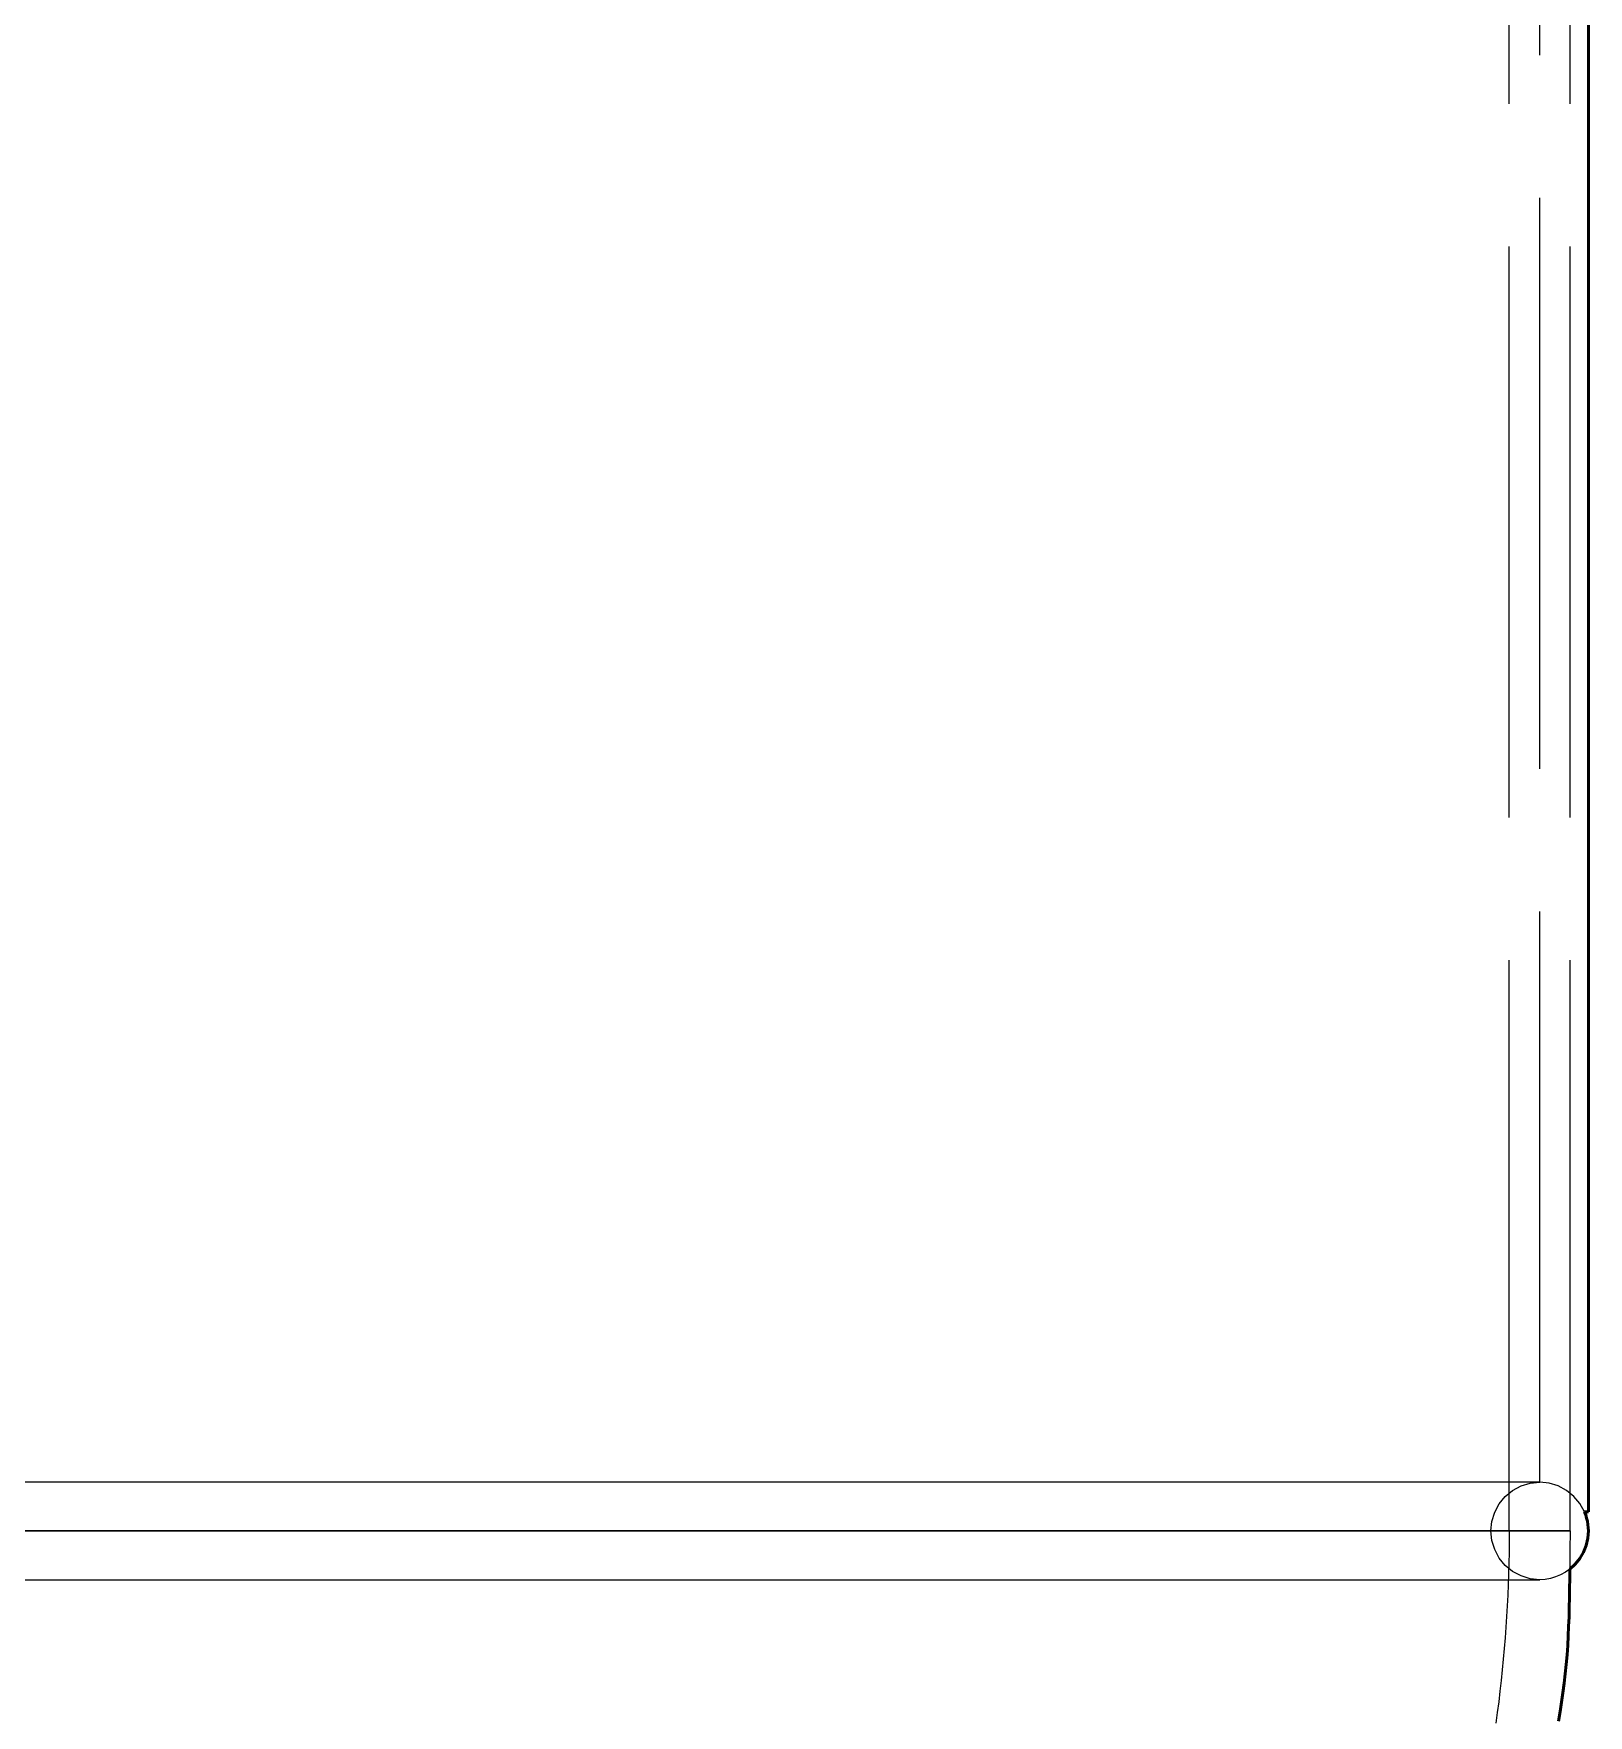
# Model space of a CAD drawing. Header units: millimetres. Extents: x 0 to 594, y 0 to 420.
# Drawn here: x 218.32 to 226.5, y 270.01 to 278.85 of the extents above; entities that cross this region are included whole.
import ezdxf

# ---------------------------------------------------------------- set-up
doc = ezdxf.new("R2010")
doc.units = ezdxf.units.MM
doc.linetypes.add('ISO02-TRAZOS', pattern=[3.75, 3, -0.75])
doc.layers.add('01-VISIBLE', color=7, linetype='CONTINUOUS', lineweight=50)
doc.layers.add('02-OCULTA', color=4, linetype='ISO02-TRAZOS', lineweight=25)

msp = doc.modelspace()

# ---------------------------------------------------------------- linework, layer by layer
at = {"layer": '01-VISIBLE'}
for q in [(226.4957, 282.678), (226.4747, 271.08)]:
    msp.add_line((226.4957, 271.08), q, dxfattribs=at)
for points in [[(226.4754, 271.08), (226.4815, 271.064), (226.4866, 271.0477), (226.4906, 271.031), (226.4934, 271.0141), (226.4951, 270.9971), (226.4957, 270.98)], [(226.4957, 270.98), (226.4928, 270.9416), (226.4842, 270.9041), (226.4701, 270.8683), (226.4507, 270.835), (226.4266, 270.805), (226.3982, 270.779)], [(226.3982, 270.779), (226.3978, 270.7289), (226.3972, 270.6789), (226.3964, 270.6288), (226.3953, 270.5787), (226.3939, 270.5287), (226.3921, 270.4787), (226.3898, 270.4287), (226.3869, 270.3787), (226.3834, 270.3287), (226.3793, 270.2788), (226.3744, 270.229), (226.3687, 270.1793), (226.3623, 270.1296), (226.3553, 270.0801), (226.3475, 270.0306), (226.3392, 269.9812)]]:
    msp.add_lwpolyline(points, dxfattribs=at)
at = {"layer": '02-OCULTA'}
for p, q in [((226.0797, 270.98), (226.0797, 337.4)), ((226.3997, 270.98), (226.3997, 337.4)), ((226.4957, 271.08), (226.4957, 337.3)), ((226.2397, 271.236), (226.2397, 337.144)), ((226.2397, 271.236), (226.2397, 337.144)), ((226.4957, 271.08), (226.4747, 271.08))]:
    msp.add_line(p, q, dxfattribs=at)
for points in [[(226.2397, 271.236), (226.153, 271.236), (226.0663, 271.236), (225.9796, 271.236), (225.8929, 271.236), (225.8062, 271.236), (225.7195, 271.236), (225.6328, 271.236), (225.5461, 271.236), (225.4594, 271.236), (225.3727, 271.236), (225.286, 271.236), (225.1993, 271.236), (225.1126, 271.236), (225.0259, 271.236), (224.9392, 271.236), (224.8525, 271.236), (224.7658, 271.236), (224.6791, 271.236), (224.5924, 271.236), (224.5057, 271.236), (224.419, 271.236), (224.3323, 271.236), (224.2456, 271.236), (224.1589, 271.236), (224.0722, 271.236), (223.9855, 271.236), (223.8988, 271.236), (223.8121, 271.236), (223.7254, 271.236), (223.6387, 271.236), (223.552, 271.236), (223.4653, 271.236), (223.3786, 271.236), (223.2919, 271.236), (223.2052, 271.236), (223.1185, 271.236), (223.0318, 271.236), (222.9451, 271.236), (222.8584, 271.236), (222.7717, 271.236), (222.685, 271.236), (222.5983, 271.236), (222.5116, 271.236), (222.4249, 271.236), (222.3382, 271.236), (222.2515, 271.236), (222.1648, 271.236), (222.0781, 271.236), (221.9914, 271.236), (221.9047, 271.236), (221.818, 271.236), (221.7313, 271.236), (221.6446, 271.236), (221.5579, 271.236), (221.4712, 271.236), (221.3845, 271.236), (221.2978, 271.236), (221.2111, 271.236), (221.1244, 271.236), (221.0377, 271.236), (220.951, 271.236), (220.8643, 271.236), (220.7776, 271.236), (220.6909, 271.236), (220.6042, 271.236), (220.5175, 271.236), (220.4308, 271.236), (220.3441, 271.236), (220.2574, 271.236), (220.1707, 271.236), (220.084, 271.236), (219.9973, 271.236), (219.9106, 271.236), (219.8239, 271.236), (219.7372, 271.236), (219.6505, 271.236), (219.5638, 271.236), (219.4771, 271.236), (219.3904, 271.236), (219.3037, 271.236), (219.217, 271.236), (219.1303, 271.236), (219.0436, 271.236), (218.9569, 271.236), (218.8702, 271.236), (218.7835, 271.236), (218.6968, 271.236), (218.6101, 271.236), (218.5234, 271.236), (218.4367, 271.236), (218.35, 271.236), (218.2633, 271.236)], [(226.2397, 271.236), (226.1896, 271.236), (226.1395, 271.236), (226.0894, 271.236), (226.0393, 271.236), (225.9891, 271.236), (225.939, 271.236), (225.8889, 271.236), (225.8388, 271.236), (225.7887, 271.236), (225.7386, 271.236), (225.6884, 271.236), (225.6383, 271.236), (225.5882, 271.236), (225.5381, 271.236), (225.488, 271.236), (225.4379, 271.236), (225.3877, 271.236), (225.3376, 271.236), (225.2875, 271.236), (225.2374, 271.236), (225.1873, 271.236), (225.1372, 271.236), (225.0871, 271.236), (225.0369, 271.236), (224.9868, 271.236), (224.9367, 271.236), (224.8866, 271.236), (224.8365, 271.236), (224.7864, 271.236), (224.7362, 271.236), (224.6861, 271.236), (224.636, 271.236), (224.5859, 271.236), (224.5358, 271.236), (224.4857, 271.236), (224.4356, 271.236), (224.3854, 271.236), (224.3353, 271.236), (224.2852, 271.236), (224.2351, 271.236), (224.185, 271.236), (224.1349, 271.236), (224.0847, 271.236), (224.0346, 271.236), (223.9845, 271.236), (223.9344, 271.236), (223.8843, 271.236), (223.8342, 271.236), (223.784, 271.236), (223.7339, 271.236), (223.6838, 271.236), (223.6337, 271.236), (223.5836, 271.236), (223.5335, 271.236), (223.4834, 271.236), (223.4332, 271.236), (223.3831, 271.236), (223.333, 271.236), (223.2829, 271.236), (223.2328, 271.236), (223.1827, 271.236), (223.1325, 271.236), (223.0824, 271.236), (223.0323, 271.236), (222.9822, 271.236), (222.9321, 271.236), (222.882, 271.236), (222.8319, 271.236), (222.7817, 271.236), (222.7316, 271.236), (222.6815, 271.236), (222.6314, 271.236), (222.5813, 271.236), (222.5312, 271.236), (222.481, 271.236), (222.4309, 271.236), (222.3808, 271.236), (222.3307, 271.236), (222.2806, 271.236), (222.2305, 271.236), (222.1803, 271.236), (222.1302, 271.236), (222.0801, 271.236), (222.03, 271.236), (221.9799, 271.236), (221.9298, 271.236), (221.8797, 271.236), (221.8295, 271.236), (221.7794, 271.236), (221.7293, 271.236), (221.6792, 271.236), (221.6291, 271.236), (221.579, 271.236), (221.5288, 271.236), (221.4787, 271.236), (221.4286, 271.236), (221.3785, 271.236), (221.3284, 271.236), (221.2783, 271.236), (221.2282, 271.236), (221.178, 271.236), (221.1279, 271.236), (221.0778, 271.236), (221.0277, 271.236), (220.9776, 271.236), (220.9275, 271.236), (220.8773, 271.236), (220.8272, 271.236), (220.7771, 271.236), (220.727, 271.236), (220.6769, 271.236), (220.6268, 271.236), (220.5766, 271.236), (220.5265, 271.236), (220.4764, 271.236), (220.4263, 271.236), (220.3762, 271.236), (220.3261, 271.236), (220.276, 271.236), (220.2258, 271.236), (220.1757, 271.236), (220.1256, 271.236), (220.0755, 271.236), (220.0254, 271.236), (219.9753, 271.236), (219.9251, 271.236), (219.875, 271.236), (219.8249, 271.236), (219.7748, 271.236), (219.7247, 271.236), (219.6746, 271.236), (219.6245, 271.236), (219.5743, 271.236), (219.5242, 271.236), (219.4741, 271.236), (219.424, 271.236), (219.3739, 271.236), (219.3238, 271.236), (219.2736, 271.236), (219.2235, 271.236), (219.1734, 271.236), (219.1233, 271.236), (219.0732, 271.236), (219.0231, 271.236), (218.973, 271.236), (218.9228, 271.236), (218.8727, 271.236), (218.8226, 271.236), (218.7725, 271.236), (218.7224, 271.236), (218.6723, 271.236), (218.6221, 271.236), (218.572, 271.236), (218.5219, 271.236), (218.4718, 271.236), (218.4217, 271.236), (218.3716, 271.236), (218.3214, 271.236)], [(226.2397, 270.724), (226.1898, 270.7289), (226.1417, 270.7435), (226.0975, 270.7671), (226.0587, 270.799), (226.0269, 270.8378), (226.0032, 270.882), (225.9886, 270.9301), (225.9837, 270.98), (225.9886, 271.0299), (226.0032, 271.078), (226.0269, 271.1222), (226.0587, 271.161), (226.0975, 271.1929), (226.1417, 271.2165), (226.1898, 271.2311), (226.2397, 271.236)], [(226.2397, 271.236), (226.2397, 271.236), (226.2397, 271.236), (226.2397, 271.236), (226.2397, 271.236), (226.2397, 271.236), (226.2397, 271.236)], [(226.4747, 271.08), (226.451, 271.1237), (226.4192, 271.1619), (226.3806, 271.1933), (226.3368, 271.2166), (226.2892, 271.231), (226.2397, 271.236)], [(226.4747, 271.08), (226.451, 271.1237), (226.4192, 271.1619), (226.3806, 271.1933), (226.3368, 271.2166), (226.2892, 271.231), (226.2397, 271.236)], [(226.4747, 271.08), (226.4748, 271.08), (226.4749, 271.08), (226.4751, 271.08), (226.4752, 271.08), (226.4753, 271.08), (226.4754, 271.08)], [(226.4754, 271.08), (226.4753, 271.08), (226.4752, 271.08), (226.4751, 271.08), (226.4749, 271.08), (226.4748, 271.08), (226.4747, 271.08)], [(218.2622, 270.98), (218.3497, 270.98), (218.4372, 270.98), (218.5247, 270.98), (218.6122, 270.98), (218.6997, 270.98), (218.7872, 270.98), (218.8747, 270.98), (218.9622, 270.98), (219.0497, 270.98), (219.1372, 270.98), (219.2247, 270.98), (219.3122, 270.98), (219.3997, 270.98), (219.4872, 270.98), (219.5747, 270.98), (219.6622, 270.98), (219.7497, 270.98), (219.8372, 270.98), (219.9247, 270.98), (220.0122, 270.98), (220.0997, 270.98), (220.1872, 270.98), (220.2747, 270.98), (220.3622, 270.98), (220.4497, 270.98), (220.5372, 270.98), (220.6247, 270.98), (220.7122, 270.98), (220.7997, 270.98), (220.8872, 270.98), (220.9747, 270.98), (221.0622, 270.98), (221.1497, 270.98), (221.2372, 270.98), (221.3247, 270.98), (221.4122, 270.98), (221.4997, 270.98), (221.5872, 270.98), (221.6747, 270.98), (221.7622, 270.98), (221.8497, 270.98), (221.9372, 270.98), (222.0247, 270.98), (222.1122, 270.98), (222.1997, 270.98), (222.2872, 270.98), (222.3747, 270.98), (222.4622, 270.98), (222.5497, 270.98), (222.6372, 270.98), (222.7247, 270.98), (222.8122, 270.98), (222.8997, 270.98), (222.9872, 270.98), (223.0747, 270.98), (223.1622, 270.98), (223.2497, 270.98), (223.3372, 270.98), (223.4247, 270.98), (223.5122, 270.98), (223.5997, 270.98), (223.6872, 270.98), (223.7747, 270.98), (223.8622, 270.98), (223.9497, 270.98), (224.0372, 270.98), (224.1247, 270.98), (224.2122, 270.98), (224.2997, 270.98), (224.3872, 270.98), (224.4747, 270.98), (224.5622, 270.98), (224.6497, 270.98), (224.7372, 270.98), (224.8247, 270.98), (224.9122, 270.98), (224.9997, 270.98), (225.0872, 270.98), (225.1747, 270.98), (225.2622, 270.98), (225.3497, 270.98), (225.4372, 270.98), (225.5247, 270.98), (225.6122, 270.98), (225.6997, 270.98), (225.7872, 270.98), (225.8747, 270.98), (225.9622, 270.98), (226.0497, 270.98), (226.1372, 270.98), (226.2247, 270.98), (226.3122, 270.98), (226.3997, 270.98)], [(218.2622, 270.98), (218.3497, 270.98), (218.4372, 270.98), (218.5247, 270.98), (218.6122, 270.98), (218.6997, 270.98), (218.7872, 270.98), (218.8747, 270.98), (218.9622, 270.98), (219.0497, 270.98), (219.1372, 270.98), (219.2247, 270.98), (219.3122, 270.98), (219.3997, 270.98), (219.4872, 270.98), (219.5747, 270.98), (219.6622, 270.98), (219.7497, 270.98), (219.8372, 270.98), (219.9247, 270.98), (220.0122, 270.98), (220.0997, 270.98), (220.1872, 270.98), (220.2747, 270.98), (220.3622, 270.98), (220.4497, 270.98), (220.5372, 270.98), (220.6247, 270.98), (220.7122, 270.98), (220.7997, 270.98), (220.8872, 270.98), (220.9747, 270.98), (221.0622, 270.98), (221.1497, 270.98), (221.2372, 270.98), (221.3247, 270.98), (221.4122, 270.98), (221.4997, 270.98), (221.5872, 270.98), (221.6747, 270.98), (221.7622, 270.98), (221.8497, 270.98), (221.9372, 270.98), (222.0247, 270.98), (222.1122, 270.98), (222.1997, 270.98), (222.2872, 270.98), (222.3747, 270.98), (222.4622, 270.98), (222.5497, 270.98), (222.6372, 270.98), (222.7247, 270.98), (222.8122, 270.98), (222.8997, 270.98), (222.9872, 270.98), (223.0747, 270.98), (223.1622, 270.98), (223.2497, 270.98), (223.3372, 270.98), (223.4247, 270.98), (223.5122, 270.98), (223.5997, 270.98), (223.6872, 270.98), (223.7747, 270.98), (223.8622, 270.98), (223.9497, 270.98), (224.0372, 270.98), (224.1247, 270.98), (224.2122, 270.98), (224.2997, 270.98), (224.3872, 270.98), (224.4747, 270.98), (224.5622, 270.98), (224.6497, 270.98), (224.7372, 270.98), (224.8247, 270.98), (224.9122, 270.98), (224.9997, 270.98), (225.0872, 270.98), (225.1747, 270.98), (225.2622, 270.98), (225.3497, 270.98), (225.4372, 270.98), (225.5247, 270.98), (225.6122, 270.98), (225.6997, 270.98), (225.7872, 270.98), (225.8747, 270.98), (225.9622, 270.98), (226.0497, 270.98), (226.1372, 270.98), (226.2247, 270.98), (226.3122, 270.98), (226.3997, 270.98)], [(218.2628, 270.98), (218.3487, 270.98), (218.4346, 270.98), (218.5205, 270.98), (218.6064, 270.98), (218.6923, 270.98), (218.7782, 270.98), (218.8641, 270.98), (218.95, 270.98), (219.0359, 270.98), (219.1218, 270.98), (219.2077, 270.98), (219.2936, 270.98), (219.3795, 270.98), (219.4654, 270.98), (219.5513, 270.98), (219.6372, 270.98), (219.7231, 270.98), (219.809, 270.98), (219.8949, 270.98), (219.9808, 270.98), (220.0667, 270.98), (220.1526, 270.98), (220.2385, 270.98), (220.3244, 270.98), (220.4103, 270.98), (220.4962, 270.98), (220.5821, 270.98), (220.668, 270.98), (220.7539, 270.98), (220.8398, 270.98), (220.9257, 270.98), (221.0116, 270.98), (221.0975, 270.98), (221.1834, 270.98), (221.2693, 270.98), (221.3552, 270.98), (221.4411, 270.98), (221.527, 270.98), (221.6129, 270.98), (221.6988, 270.98), (221.7847, 270.98), (221.8706, 270.98), (221.9565, 270.98), (222.0424, 270.98), (222.1283, 270.98), (222.2142, 270.98), (222.3001, 270.98), (222.386, 270.98), (222.4719, 270.98), (222.5578, 270.98), (222.6437, 270.98), (222.7296, 270.98), (222.8155, 270.98), (222.9014, 270.98), (222.9873, 270.98), (223.0732, 270.98), (223.1591, 270.98), (223.245, 270.98), (223.3309, 270.98), (223.4168, 270.98), (223.5027, 270.98), (223.5886, 270.98), (223.6745, 270.98), (223.7604, 270.98), (223.8463, 270.98), (223.9322, 270.98), (224.0181, 270.98), (224.104, 270.98), (224.1899, 270.98), (224.2758, 270.98), (224.3617, 270.98), (224.4476, 270.98), (224.5335, 270.98), (224.6194, 270.98), (224.7053, 270.98), (224.7912, 270.98), (224.8771, 270.98), (224.963, 270.98), (225.0489, 270.98), (225.1348, 270.98), (225.2207, 270.98), (225.3066, 270.98), (225.3925, 270.98), (225.4784, 270.98), (225.5643, 270.98), (225.6502, 270.98), (225.7361, 270.98), (225.822, 270.98), (225.9079, 270.98), (225.9938, 270.98), (226.0797, 270.98)], [(218.2628, 270.98), (218.3487, 270.98), (218.4346, 270.98), (218.5205, 270.98), (218.6064, 270.98), (218.6923, 270.98), (218.7782, 270.98), (218.8641, 270.98), (218.95, 270.98), (219.0359, 270.98), (219.1218, 270.98), (219.2077, 270.98), (219.2936, 270.98), (219.3795, 270.98), (219.4654, 270.98), (219.5513, 270.98), (219.6372, 270.98), (219.7231, 270.98), (219.809, 270.98), (219.8949, 270.98), (219.9808, 270.98), (220.0667, 270.98), (220.1526, 270.98), (220.2385, 270.98), (220.3244, 270.98), (220.4103, 270.98), (220.4962, 270.98), (220.5821, 270.98), (220.668, 270.98), (220.7539, 270.98), (220.8398, 270.98), (220.9257, 270.98), (221.0116, 270.98), (221.0975, 270.98), (221.1834, 270.98), (221.2693, 270.98), (221.3552, 270.98), (221.4411, 270.98), (221.527, 270.98), (221.6129, 270.98), (221.6988, 270.98), (221.7847, 270.98), (221.8706, 270.98), (221.9565, 270.98), (222.0424, 270.98), (222.1283, 270.98), (222.2142, 270.98), (222.3001, 270.98), (222.386, 270.98), (222.4719, 270.98), (222.5578, 270.98), (222.6437, 270.98), (222.7296, 270.98), (222.8155, 270.98), (222.9014, 270.98), (222.9873, 270.98), (223.0732, 270.98), (223.1591, 270.98), (223.245, 270.98), (223.3309, 270.98), (223.4168, 270.98), (223.5027, 270.98), (223.5886, 270.98), (223.6745, 270.98), (223.7604, 270.98), (223.8463, 270.98), (223.9322, 270.98), (224.0181, 270.98), (224.104, 270.98), (224.1899, 270.98), (224.2758, 270.98), (224.3617, 270.98), (224.4476, 270.98), (224.5335, 270.98), (224.6194, 270.98), (224.7053, 270.98), (224.7912, 270.98), (224.8771, 270.98), (224.963, 270.98), (225.0489, 270.98), (225.1348, 270.98), (225.2207, 270.98), (225.3066, 270.98), (225.3925, 270.98), (225.4784, 270.98), (225.5643, 270.98), (225.6502, 270.98), (225.7361, 270.98), (225.822, 270.98), (225.9079, 270.98), (225.9938, 270.98), (226.0797, 270.98)], [(226.3997, 270.98), (226.3496, 270.98), (226.2994, 270.98), (226.2493, 270.98), (226.1991, 270.98), (226.149, 270.98), (226.0989, 270.98), (226.0487, 270.98), (225.9986, 270.98), (225.9484, 270.98), (225.8983, 270.98), (225.8481, 270.98), (225.798, 270.98), (225.7479, 270.98), (225.6977, 270.98), (225.6476, 270.98), (225.5974, 270.98), (225.5473, 270.98), (225.4971, 270.98), (225.447, 270.98), (225.3968, 270.98), (225.3467, 270.98), (225.2966, 270.98), (225.2464, 270.98), (225.1963, 270.98), (225.1461, 270.98), (225.096, 270.98), (225.0458, 270.98), (224.9957, 270.98), (224.9456, 270.98), (224.8954, 270.98), (224.8453, 270.98), (224.7951, 270.98), (224.745, 270.98), (224.6948, 270.98), (224.6447, 270.98), (224.5946, 270.98), (224.5444, 270.98), (224.4943, 270.98), (224.4441, 270.98), (224.394, 270.98), (224.3438, 270.98), (224.2937, 270.98), (224.2436, 270.98), (224.1934, 270.98), (224.1433, 270.98), (224.0931, 270.98), (224.043, 270.98), (223.9928, 270.98), (223.9427, 270.98), (223.8926, 270.98), (223.8424, 270.98), (223.7923, 270.98), (223.7421, 270.98), (223.692, 270.98), (223.6418, 270.98), (223.5917, 270.98), (223.5415, 270.98), (223.4914, 270.98), (223.4413, 270.98), (223.3911, 270.98), (223.341, 270.98), (223.2908, 270.98), (223.2407, 270.98), (223.1905, 270.98), (223.1404, 270.98), (223.0903, 270.98), (223.0401, 270.98), (222.99, 270.98), (222.9398, 270.98), (222.8897, 270.98), (222.8395, 270.98), (222.7894, 270.98), (222.7393, 270.98), (222.6891, 270.98), (222.639, 270.98), (222.5888, 270.98), (222.5387, 270.98), (222.4885, 270.98), (222.4384, 270.98), (222.3883, 270.98), (222.3381, 270.98), (222.288, 270.98), (222.2378, 270.98), (222.1877, 270.98), (222.1375, 270.98), (222.0874, 270.98), (222.0372, 270.98), (221.9871, 270.98), (221.937, 270.98), (221.8868, 270.98), (221.8367, 270.98), (221.7865, 270.98), (221.7364, 270.98), (221.6862, 270.98), (221.6361, 270.98), (221.586, 270.98), (221.5358, 270.98), (221.4857, 270.98), (221.4355, 270.98), (221.3854, 270.98), (221.3352, 270.98), (221.2851, 270.98), (221.235, 270.98), (221.1848, 270.98), (221.1347, 270.98), (221.0845, 270.98), (221.0344, 270.98), (220.9842, 270.98), (220.9341, 270.98), (220.884, 270.98), (220.8338, 270.98), (220.7837, 270.98), (220.7335, 270.98), (220.6834, 270.98), (220.6332, 270.98), (220.5831, 270.98), (220.533, 270.98), (220.4828, 270.98), (220.4327, 270.98), (220.3825, 270.98), (220.3324, 270.98), (220.2822, 270.98), (220.2321, 270.98), (220.1819, 270.98), (220.1318, 270.98), (220.0817, 270.98), (220.0315, 270.98), (219.9814, 270.98), (219.9312, 270.98), (219.8811, 270.98), (219.8309, 270.98), (219.7808, 270.98), (219.7307, 270.98), (219.6805, 270.98), (219.6304, 270.98), (219.5802, 270.98), (219.5301, 270.98), (219.4799, 270.98), (219.4298, 270.98), (219.3797, 270.98), (219.3295, 270.98), (219.2794, 270.98), (219.2292, 270.98), (219.1791, 270.98), (219.1289, 270.98), (219.0788, 270.98), (219.0287, 270.98), (218.9785, 270.98), (218.9284, 270.98), (218.8782, 270.98), (218.8281, 270.98), (218.7779, 270.98), (218.7278, 270.98), (218.6777, 270.98), (218.6275, 270.98), (218.5774, 270.98), (218.5272, 270.98), (218.4771, 270.98), (218.4269, 270.98), (218.3768, 270.98), (218.3266, 270.98), (218.2765, 270.98)], [(226.3997, 270.98), (226.3496, 270.98), (226.2994, 270.98), (226.2493, 270.98), (226.1991, 270.98), (226.149, 270.98), (226.0989, 270.98), (226.0487, 270.98), (225.9986, 270.98), (225.9484, 270.98), (225.8983, 270.98), (225.8481, 270.98), (225.798, 270.98), (225.7479, 270.98), (225.6977, 270.98), (225.6476, 270.98), (225.5974, 270.98), (225.5473, 270.98), (225.4971, 270.98), (225.447, 270.98), (225.3968, 270.98), (225.3467, 270.98), (225.2966, 270.98), (225.2464, 270.98), (225.1963, 270.98), (225.1461, 270.98), (225.096, 270.98), (225.0458, 270.98), (224.9957, 270.98), (224.9456, 270.98), (224.8954, 270.98), (224.8453, 270.98), (224.7951, 270.98), (224.745, 270.98), (224.6948, 270.98), (224.6447, 270.98), (224.5946, 270.98), (224.5444, 270.98), (224.4943, 270.98), (224.4441, 270.98), (224.394, 270.98), (224.3438, 270.98), (224.2937, 270.98), (224.2436, 270.98), (224.1934, 270.98), (224.1433, 270.98), (224.0931, 270.98), (224.043, 270.98), (223.9928, 270.98), (223.9427, 270.98), (223.8926, 270.98), (223.8424, 270.98), (223.7923, 270.98), (223.7421, 270.98), (223.692, 270.98), (223.6418, 270.98), (223.5917, 270.98), (223.5415, 270.98), (223.4914, 270.98), (223.4413, 270.98), (223.3911, 270.98), (223.341, 270.98), (223.2908, 270.98), (223.2407, 270.98), (223.1905, 270.98), (223.1404, 270.98), (223.0903, 270.98), (223.0401, 270.98), (222.99, 270.98), (222.9398, 270.98), (222.8897, 270.98), (222.8395, 270.98), (222.7894, 270.98), (222.7393, 270.98), (222.6891, 270.98), (222.639, 270.98), (222.5888, 270.98), (222.5387, 270.98), (222.4885, 270.98), (222.4384, 270.98), (222.3883, 270.98), (222.3381, 270.98), (222.288, 270.98), (222.2378, 270.98), (222.1877, 270.98), (222.1375, 270.98), (222.0874, 270.98), (222.0372, 270.98), (221.9871, 270.98), (221.937, 270.98), (221.8868, 270.98), (221.8367, 270.98), (221.7865, 270.98), (221.7364, 270.98), (221.6862, 270.98), (221.6361, 270.98), (221.586, 270.98), (221.5358, 270.98), (221.4857, 270.98), (221.4355, 270.98), (221.3854, 270.98), (221.3352, 270.98), (221.2851, 270.98), (221.235, 270.98), (221.1848, 270.98), (221.1347, 270.98), (221.0845, 270.98), (221.0344, 270.98), (220.9842, 270.98), (220.9341, 270.98), (220.884, 270.98), (220.8338, 270.98), (220.7837, 270.98), (220.7335, 270.98), (220.6834, 270.98), (220.6332, 270.98), (220.5831, 270.98), (220.533, 270.98), (220.4828, 270.98), (220.4327, 270.98), (220.3825, 270.98), (220.3324, 270.98), (220.2822, 270.98), (220.2321, 270.98), (220.1819, 270.98), (220.1318, 270.98), (220.0817, 270.98), (220.0315, 270.98), (219.9814, 270.98), (219.9312, 270.98), (219.8811, 270.98), (219.8309, 270.98), (219.7808, 270.98), (219.7307, 270.98), (219.6805, 270.98), (219.6304, 270.98), (219.5802, 270.98), (219.5301, 270.98), (219.4799, 270.98), (219.4298, 270.98), (219.3797, 270.98), (219.3295, 270.98), (219.2794, 270.98), (219.2292, 270.98), (219.1791, 270.98), (219.1289, 270.98), (219.0788, 270.98), (219.0287, 270.98), (218.9785, 270.98), (218.9284, 270.98), (218.8782, 270.98), (218.8281, 270.98), (218.7779, 270.98), (218.7278, 270.98), (218.6777, 270.98), (218.6275, 270.98), (218.5774, 270.98), (218.5272, 270.98), (218.4771, 270.98), (218.4269, 270.98), (218.3768, 270.98), (218.3266, 270.98), (218.2765, 270.98)], [(226.0797, 270.98), (226.0296, 270.98), (225.9795, 270.98), (225.9295, 270.98), (225.8794, 270.98), (225.8293, 270.98), (225.7792, 270.98), (225.7291, 270.98), (225.679, 270.98), (225.6289, 270.98), (225.5788, 270.98), (225.5288, 270.98), (225.4787, 270.98), (225.4286, 270.98), (225.3785, 270.98), (225.3284, 270.98), (225.2783, 270.98), (225.2282, 270.98), (225.1781, 270.98), (225.1281, 270.98), (225.078, 270.98), (225.0279, 270.98), (224.9778, 270.98), (224.9277, 270.98), (224.8776, 270.98), (224.8275, 270.98), (224.7774, 270.98), (224.7274, 270.98), (224.6773, 270.98), (224.6272, 270.98), (224.5771, 270.98), (224.527, 270.98), (224.4769, 270.98), (224.4268, 270.98), (224.3767, 270.98), (224.3267, 270.98), (224.2766, 270.98), (224.2265, 270.98), (224.1764, 270.98), (224.1263, 270.98), (224.0762, 270.98), (224.0261, 270.98), (223.976, 270.98), (223.926, 270.98), (223.8759, 270.98), (223.8258, 270.98), (223.7757, 270.98), (223.7256, 270.98), (223.6755, 270.98), (223.6254, 270.98), (223.5753, 270.98), (223.5253, 270.98), (223.4752, 270.98), (223.4251, 270.98), (223.375, 270.98), (223.3249, 270.98), (223.2748, 270.98), (223.2247, 270.98), (223.1746, 270.98), (223.1246, 270.98), (223.0745, 270.98), (223.0244, 270.98), (222.9743, 270.98), (222.9242, 270.98), (222.8741, 270.98), (222.824, 270.98), (222.7739, 270.98), (222.7239, 270.98), (222.6738, 270.98), (222.6237, 270.98), (222.5736, 270.98), (222.5235, 270.98), (222.4734, 270.98), (222.4233, 270.98), (222.3732, 270.98), (222.3232, 270.98), (222.2731, 270.98), (222.223, 270.98), (222.1729, 270.98), (222.1228, 270.98), (222.0727, 270.98), (222.0226, 270.98), (221.9725, 270.98), (221.9225, 270.98), (221.8724, 270.98), (221.8223, 270.98), (221.7722, 270.98), (221.7221, 270.98), (221.672, 270.98), (221.6219, 270.98), (221.5718, 270.98), (221.5218, 270.98), (221.4717, 270.98), (221.4216, 270.98), (221.3715, 270.98), (221.3214, 270.98), (221.2713, 270.98), (221.2212, 270.98), (221.1711, 270.98), (221.1211, 270.98), (221.071, 270.98), (221.0209, 270.98), (220.9708, 270.98), (220.9207, 270.98), (220.8706, 270.98), (220.8205, 270.98), (220.7704, 270.98), (220.7204, 270.98), (220.6703, 270.98), (220.6202, 270.98), (220.5701, 270.98), (220.52, 270.98), (220.4699, 270.98), (220.4198, 270.98), (220.3697, 270.98), (220.3197, 270.98), (220.2696, 270.98), (220.2195, 270.98), (220.1694, 270.98), (220.1193, 270.98), (220.0692, 270.98), (220.0191, 270.98), (219.969, 270.98), (219.919, 270.98), (219.8689, 270.98), (219.8188, 270.98), (219.7687, 270.98), (219.7186, 270.98), (219.6685, 270.98), (219.6184, 270.98), (219.5683, 270.98), (219.5183, 270.98), (219.4682, 270.98), (219.4181, 270.98), (219.368, 270.98), (219.3179, 270.98), (219.2678, 270.98), (219.2177, 270.98), (219.1676, 270.98), (219.1176, 270.98), (219.0675, 270.98), (219.0174, 270.98), (218.9673, 270.98), (218.9172, 270.98), (218.8671, 270.98), (218.817, 270.98), (218.7669, 270.98), (218.7169, 270.98), (218.6668, 270.98), (218.6167, 270.98), (218.5666, 270.98), (218.5165, 270.98), (218.4664, 270.98), (218.4163, 270.98), (218.3662, 270.98), (218.3162, 270.98)], [(226.0797, 270.98), (226.0296, 270.98), (225.9795, 270.98), (225.9295, 270.98), (225.8794, 270.98), (225.8293, 270.98), (225.7792, 270.98), (225.7291, 270.98), (225.679, 270.98), (225.6289, 270.98), (225.5788, 270.98), (225.5288, 270.98), (225.4787, 270.98), (225.4286, 270.98), (225.3785, 270.98), (225.3284, 270.98), (225.2783, 270.98), (225.2282, 270.98), (225.1781, 270.98), (225.1281, 270.98), (225.078, 270.98), (225.0279, 270.98), (224.9778, 270.98), (224.9277, 270.98), (224.8776, 270.98), (224.8275, 270.98), (224.7774, 270.98), (224.7274, 270.98), (224.6773, 270.98), (224.6272, 270.98), (224.5771, 270.98), (224.527, 270.98), (224.4769, 270.98), (224.4268, 270.98), (224.3767, 270.98), (224.3267, 270.98), (224.2766, 270.98), (224.2265, 270.98), (224.1764, 270.98), (224.1263, 270.98), (224.0762, 270.98), (224.0261, 270.98), (223.976, 270.98), (223.926, 270.98), (223.8759, 270.98), (223.8258, 270.98), (223.7757, 270.98), (223.7256, 270.98), (223.6755, 270.98), (223.6254, 270.98), (223.5753, 270.98), (223.5253, 270.98), (223.4752, 270.98), (223.4251, 270.98), (223.375, 270.98), (223.3249, 270.98), (223.2748, 270.98), (223.2247, 270.98), (223.1746, 270.98), (223.1246, 270.98), (223.0745, 270.98), (223.0244, 270.98), (222.9743, 270.98), (222.9242, 270.98), (222.8741, 270.98), (222.824, 270.98), (222.7739, 270.98), (222.7239, 270.98), (222.6738, 270.98), (222.6237, 270.98), (222.5736, 270.98), (222.5235, 270.98), (222.4734, 270.98), (222.4233, 270.98), (222.3732, 270.98), (222.3232, 270.98), (222.2731, 270.98), (222.223, 270.98), (222.1729, 270.98), (222.1228, 270.98), (222.0727, 270.98), (222.0226, 270.98), (221.9725, 270.98), (221.9225, 270.98), (221.8724, 270.98), (221.8223, 270.98), (221.7722, 270.98), (221.7221, 270.98), (221.672, 270.98), (221.6219, 270.98), (221.5718, 270.98), (221.5218, 270.98), (221.4717, 270.98), (221.4216, 270.98), (221.3715, 270.98), (221.3214, 270.98), (221.2713, 270.98), (221.2212, 270.98), (221.1711, 270.98), (221.1211, 270.98), (221.071, 270.98), (221.0209, 270.98), (220.9708, 270.98), (220.9207, 270.98), (220.8706, 270.98), (220.8205, 270.98), (220.7704, 270.98), (220.7204, 270.98), (220.6703, 270.98), (220.6202, 270.98), (220.5701, 270.98), (220.52, 270.98), (220.4699, 270.98), (220.4198, 270.98), (220.3697, 270.98), (220.3197, 270.98), (220.2696, 270.98), (220.2195, 270.98), (220.1694, 270.98), (220.1193, 270.98), (220.0692, 270.98), (220.0191, 270.98), (219.969, 270.98), (219.919, 270.98), (219.8689, 270.98), (219.8188, 270.98), (219.7687, 270.98), (219.7186, 270.98), (219.6685, 270.98), (219.6184, 270.98), (219.5683, 270.98), (219.5183, 270.98), (219.4682, 270.98), (219.4181, 270.98), (219.368, 270.98), (219.3179, 270.98), (219.2678, 270.98), (219.2177, 270.98), (219.1676, 270.98), (219.1176, 270.98), (219.0675, 270.98), (219.0174, 270.98), (218.9673, 270.98), (218.9172, 270.98), (218.8671, 270.98), (218.817, 270.98), (218.7669, 270.98), (218.7169, 270.98), (218.6668, 270.98), (218.6167, 270.98), (218.5666, 270.98), (218.5165, 270.98), (218.4664, 270.98), (218.4163, 270.98), (218.3662, 270.98), (218.3162, 270.98)], [(226.0797, 270.98), (226.0796, 270.9237), (226.079, 270.8674), (226.078, 270.8111), (226.0765, 270.7549), (226.0746, 270.6986), (226.0722, 270.6424), (226.0694, 270.5861), (226.0661, 270.5299), (226.0624, 270.4738), (226.0582, 270.4176), (226.0537, 270.3615), (226.0486, 270.3055), (226.0432, 270.2494), (226.0373, 270.1935), (226.0309, 270.1375), (226.0242, 270.0816), (226.017, 270.0258), (226.0094, 269.97)], [(226.3997, 270.98), (226.3994, 270.9465), (226.3991, 270.913), (226.3989, 270.8795), (226.3987, 270.846), (226.3985, 270.8125), (226.3982, 270.779)], [(218.2633, 270.724), (218.35, 270.724), (218.4367, 270.724), (218.5234, 270.724), (218.6101, 270.724), (218.6968, 270.724), (218.7835, 270.724), (218.8702, 270.724), (218.9569, 270.724), (219.0436, 270.724), (219.1303, 270.724), (219.217, 270.724), (219.3037, 270.724), (219.3904, 270.724), (219.4771, 270.724), (219.5638, 270.724), (219.6505, 270.724), (219.7372, 270.724), (219.8239, 270.724), (219.9106, 270.724), (219.9973, 270.724), (220.084, 270.724), (220.1707, 270.724), (220.2574, 270.724), (220.3441, 270.724), (220.4308, 270.724), (220.5175, 270.724), (220.6042, 270.724), (220.6909, 270.724), (220.7776, 270.724), (220.8643, 270.724), (220.951, 270.724), (221.0377, 270.724), (221.1244, 270.724), (221.2111, 270.724), (221.2978, 270.724), (221.3845, 270.724), (221.4712, 270.724), (221.5579, 270.724), (221.6446, 270.724), (221.7313, 270.724), (221.818, 270.724), (221.9047, 270.724), (221.9914, 270.724), (222.0781, 270.724), (222.1648, 270.724), (222.2515, 270.724), (222.3382, 270.724), (222.4249, 270.724), (222.5116, 270.724), (222.5983, 270.724), (222.685, 270.724), (222.7717, 270.724), (222.8584, 270.724), (222.9451, 270.724), (223.0318, 270.724), (223.1185, 270.724), (223.2052, 270.724), (223.2919, 270.724), (223.3786, 270.724), (223.4653, 270.724), (223.552, 270.724), (223.6387, 270.724), (223.7254, 270.724), (223.8121, 270.724), (223.8988, 270.724), (223.9855, 270.724), (224.0722, 270.724), (224.1589, 270.724), (224.2456, 270.724), (224.3323, 270.724), (224.419, 270.724), (224.5057, 270.724), (224.5924, 270.724), (224.6791, 270.724), (224.7658, 270.724), (224.8525, 270.724), (224.9392, 270.724), (225.0259, 270.724), (225.1126, 270.724), (225.1993, 270.724), (225.286, 270.724), (225.3727, 270.724), (225.4594, 270.724), (225.5461, 270.724), (225.6328, 270.724), (225.7195, 270.724), (225.8062, 270.724), (225.8929, 270.724), (225.9796, 270.724), (226.0663, 270.724), (226.153, 270.724), (226.2397, 270.724)], [(218.3214, 270.724), (218.3716, 270.724), (218.4217, 270.724), (218.4718, 270.724), (218.5219, 270.724), (218.572, 270.724), (218.6221, 270.724), (218.6723, 270.724), (218.7224, 270.724), (218.7725, 270.724), (218.8226, 270.724), (218.8727, 270.724), (218.9228, 270.724), (218.973, 270.724), (219.0231, 270.724), (219.0732, 270.724), (219.1233, 270.724), (219.1734, 270.724), (219.2235, 270.724), (219.2736, 270.724), (219.3238, 270.724), (219.3739, 270.724), (219.424, 270.724), (219.4741, 270.724), (219.5242, 270.724), (219.5743, 270.724), (219.6245, 270.724), (219.6746, 270.724), (219.7247, 270.724), (219.7748, 270.724), (219.8249, 270.724), (219.875, 270.724), (219.9251, 270.724), (219.9753, 270.724), (220.0254, 270.724), (220.0755, 270.724), (220.1256, 270.724), (220.1757, 270.724), (220.2258, 270.724), (220.276, 270.724), (220.3261, 270.724), (220.3762, 270.724), (220.4263, 270.724), (220.4764, 270.724), (220.5265, 270.724), (220.5766, 270.724), (220.6268, 270.724), (220.6769, 270.724), (220.727, 270.724), (220.7771, 270.724), (220.8272, 270.724), (220.8773, 270.724), (220.9275, 270.724), (220.9776, 270.724), (221.0277, 270.724), (221.0778, 270.724), (221.1279, 270.724), (221.178, 270.724), (221.2282, 270.724), (221.2783, 270.724), (221.3284, 270.724), (221.3785, 270.724), (221.4286, 270.724), (221.4787, 270.724), (221.5288, 270.724), (221.579, 270.724), (221.6291, 270.724), (221.6792, 270.724), (221.7293, 270.724), (221.7794, 270.724), (221.8295, 270.724), (221.8797, 270.724), (221.9298, 270.724), (221.9799, 270.724), (222.03, 270.724), (222.0801, 270.724), (222.1302, 270.724), (222.1803, 270.724), (222.2305, 270.724), (222.2806, 270.724), (222.3307, 270.724), (222.3808, 270.724), (222.4309, 270.724), (222.481, 270.724), (222.5312, 270.724), (222.5813, 270.724), (222.6314, 270.724), (222.6815, 270.724), (222.7316, 270.724), (222.7817, 270.724), (222.8319, 270.724), (222.882, 270.724), (222.9321, 270.724), (222.9822, 270.724), (223.0323, 270.724), (223.0824, 270.724), (223.1325, 270.724), (223.1827, 270.724), (223.2328, 270.724), (223.2829, 270.724), (223.333, 270.724), (223.3831, 270.724), (223.4332, 270.724), (223.4834, 270.724), (223.5335, 270.724), (223.5836, 270.724), (223.6337, 270.724), (223.6838, 270.724), (223.7339, 270.724), (223.784, 270.724), (223.8342, 270.724), (223.8843, 270.724), (223.9344, 270.724), (223.9845, 270.724), (224.0346, 270.724), (224.0847, 270.724), (224.1349, 270.724), (224.185, 270.724), (224.2351, 270.724), (224.2852, 270.724), (224.3353, 270.724), (224.3854, 270.724), (224.4356, 270.724), (224.4857, 270.724), (224.5358, 270.724), (224.5859, 270.724), (224.636, 270.724), (224.6861, 270.724), (224.7362, 270.724), (224.7864, 270.724), (224.8365, 270.724), (224.8866, 270.724), (224.9367, 270.724), (224.9868, 270.724), (225.0369, 270.724), (225.0871, 270.724), (225.1372, 270.724), (225.1873, 270.724), (225.2374, 270.724), (225.2875, 270.724), (225.3376, 270.724), (225.3877, 270.724), (225.4379, 270.724), (225.488, 270.724), (225.5381, 270.724), (225.5882, 270.724), (225.6383, 270.724), (225.6884, 270.724), (225.7386, 270.724), (225.7887, 270.724), (225.8388, 270.724), (225.8889, 270.724), (225.939, 270.724), (225.9891, 270.724), (226.0393, 270.724), (226.0894, 270.724), (226.1395, 270.724), (226.1896, 270.724), (226.2397, 270.724)], [(226.3982, 270.779), (226.3749, 270.7626), (226.3499, 270.7489), (226.3236, 270.7381), (226.2962, 270.7303), (226.2681, 270.7256), (226.2397, 270.724)]]:
    msp.add_lwpolyline(points, dxfattribs=at)

doc.saveas('drawing.dxf')
